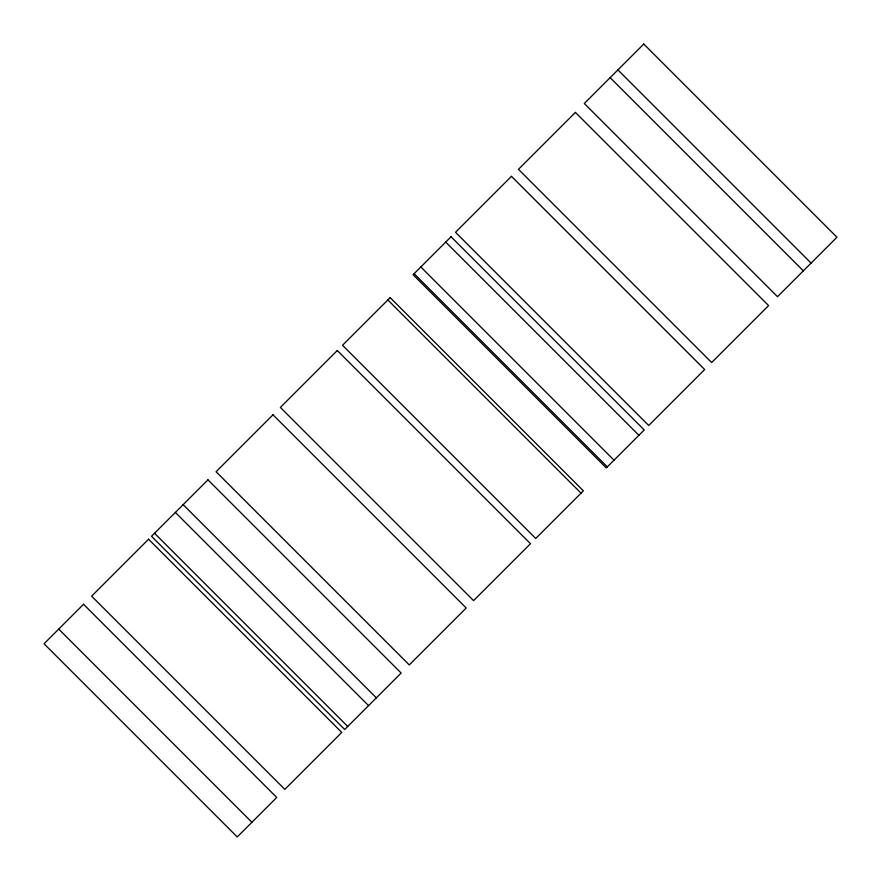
<?xml version="1.0" encoding="UTF-8"?>
<svg xmlns="http://www.w3.org/2000/svg" width="881" height="881" viewBox="0 0 881 881"><rect width="100%" height="100%" fill="white"/><g stroke="black" fill="none" stroke-linecap="round" stroke-linejoin="round"><path stroke-width="1.32" d="M617.911 69.907L811.093 263.089M610.17 77.649L803.351 270.83M445.698 242.11L638.89 435.302M420.832 266.987L614.013 460.168M414.136 273.683L607.317 466.864M387.849 299.969L581.031 493.151M183.16 504.659L376.341 697.84M175.385 512.434L368.566 705.615M154.538 533.28L347.72 726.462M58.73 629.089L251.911 822.27M83.541 604.278L44.05 643.769L237.231 836.95L276.722 797.459L83.541 604.278M148.581 539.238L91.646 596.173L284.827 789.354L341.762 732.419L148.581 539.238M207.971 479.848L151.521 536.287L344.713 729.479L401.152 673.029L207.971 479.848M273 414.808L216.076 471.742L409.258 664.924L466.192 608L273 414.808M337.302 350.506L280.378 407.44L473.56 600.622L530.494 543.698L337.302 350.506M390.184 297.635L342.522 345.286L535.714 538.478L583.365 490.816L390.184 297.635M451.05 236.769L413.09 274.729L606.271 467.91L644.231 429.95L451.05 236.769M511.476 176.332L455.532 232.287L648.713 425.468L704.668 369.524L511.476 176.332M575.414 112.405L518.48 169.339L711.661 362.52L768.595 305.586L575.414 112.405M643.769 44.05L584.312 103.495L777.505 296.688L836.95 237.231L643.769 44.05"/></g></svg>
